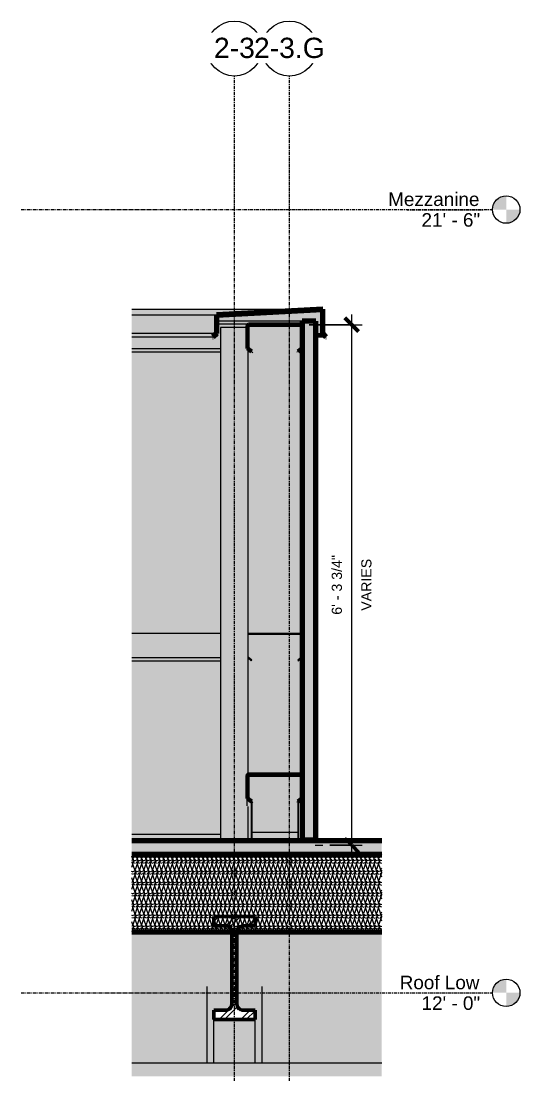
# Model space of a CAD drawing. Header units: inches. Extents: x -22111 to -21582, y -54 to 300.
# Drawn here: x -21765.1 to -21692.5, y 132.2 to 285.4 of the extents above; entities that cross this region are included whole.
import ezdxf

# ---------------------------------------------------------------- set-up
doc = ezdxf.new("R2010")
doc.units = ezdxf.units.IN
doc.header["$MEASUREMENT"] = 0
doc.linetypes.add('Grid Line 1_2_', pattern=[0.875, 0.5, -0.125, 0.125, -0.125])
doc.linetypes.add('Hidden 1_8_', pattern=[0.1875, 0.125, -0.0625])
for name, color, linetype, lineweight in [('A-ANNO-DIMS', 211, 'Continuous', 9), ('A-ANNO-DIMS-16', 211, 'Continuous', 9), ('A-CLNG', 13, 'Continuous', 18), ('A-CLNG-PATT', 13, 'Continuous', 70), ('A-DETL', 90, 'Continuous', 9), ('A-FLOR-LEVL', 51, 'Continuous', 9), ('A-ROOF', 132, 'Continuous', 18), ('A-WALL', 113, 'Continuous', 18), ('L-SITE-WALL', 31, 'Continuous', 18), ('M-HVAC-DUCT', 70, 'Continuous', 9), ('S-BEAM', 12, 'Continuous', 9), ('S-COLS', 52, 'Continuous', 9), ('S-GRID', 1, 'Continuous', 9), ('S-GRID-IDEN', 1, 'Continuous', 9)]:
    doc.layers.add(name, color=color, linetype=linetype, lineweight=lineweight)
doc.styles.add('Arial', font='arial.ttf', dxfattribs={"height": 1.967066})
doc.styles.add('Arial_1', font='arial.ttf', dxfattribs={"height": 1.475299})
doc.styles.add('Arial_2', font='arial.ttf', dxfattribs={"height": 2.950599})
doc.dimstyles.new('Linear_-_3_32__Arial', dxfattribs={"dimscale": 12, "dimtxt": 1.5, "dimasz": 0.166667, "dimexe": 0.125, "dimexo": 0.083333, "dimgap": 0.083333, "dimtad": 1, "dimdec": 4, "dimrnd": 0.0625, "dimzin": 1, "dimdsep": 46, "dimlunit": 4, "dimtxsty": 'Arial_1', "dimblk1": 'OBLIQUE', "dimblk2": 'OBLIQUE', "dimsah": 1, "dimcen": 0.09, "dimdle": 0.125, "dimazin": 0, "dimtfac": 1, "dimtdec": 4, "dimtix": 1, "dimtmove": 0, "dimatfit": 3, "dimfxl": 1, "dimtvp": 1, "dimtfill": 1, "dimfrac": 2, "dimtolj": 1, "dimtzin": 0, "dimarcsym": 2})
pattern_1 = [(45, (-30048.654, 67.247), (-1.5839192, 1.5839192), []), (45, (-30048.654, 69.647), (-1.5839192, 1.5839192), [])]

# ---------------------------------------------------------------- blocks, each defined once
blk = doc.blocks.new('W-Wide Flange-Column - B2_E-1278685-Section 8 - Callout 3')
at = {"layer": 'S-COLS'}
h = blk.add_hatch(color=256, dxfattribs=at)
h.paths.add_polyline_path([(-25687.39, 96), (-25687.39, 115.82), (-25695.39, 115.82), (-25695.39, 96), (-25688.14, 96)], flags=0)
h.paths.add_polyline_path([(-25688.14, 133.82), (-25687.39, 133.82), (-25687.39, 144.93), (-25691.02, 144.93), (-25691.02, 142.35), (-25690.99, 142.15), (-25690.93, 141.96), (-25690.82, 141.79), (-25690.68, 141.65), (-25690.51, 141.55), (-25690.32, 141.48), (-25690.13, 141.46), (-25688.39, 141.46), (-25688.39, 133.82)], flags=0)
h.paths.add_polyline_path([(-25694.39, 133.82), (-25694.39, 141.46), (-25692.66, 141.46), (-25692.46, 141.48), (-25692.27, 141.55), (-25692.1, 141.65), (-25691.96, 141.79), (-25691.85, 141.96), (-25691.79, 142.15), (-25691.77, 142.35), (-25691.77, 144.93), (-25695.39, 144.93), (-25695.39, 133.82)], flags=0)
for p, q in [((-25695.39, 144.93), (-25695.39, 133.82)), ((-25687.39, 144.93), (-25687.39, 133.82)), ((-25695.39, 115.82), (-25695.39, 96)), ((-25687.39, 115.82), (-25687.39, 96))]:
    blk.add_line(p, q, dxfattribs=at)
at = {"layer": 'S-COLS', "linetype": 'Hidden 1_8_'}
for p, q in [((-25691.55, 96), (-25691.55, 115.82)), ((-25691.23, 115.82), (-25691.23, 96))]:
    blk.add_line(p, q, dxfattribs=at)
blk = doc.blocks.new('W-Wide Flange - 1_-3_ deep-1341319-Section 8 - Callout 3')
at = {"layer": 'S-BEAM'}
h = blk.add_hatch(dxfattribs=at)
h.set_pattern_fill('FP_10', color=256, style=0, pattern_type=2)
h.set_pattern_definition(pattern_1)
h.paths.add_polyline_path([(-25688.39, 140.1), (-25688.39, 141.46), (-25690.13, 141.46), (-25690.32, 141.48), (-25690.51, 141.55), (-25690.68, 141.65), (-25690.82, 141.79), (-25690.93, 141.96), (-25690.99, 142.15), (-25691.02, 142.35), (-25691.02, 152.86), (-25690.99, 153.06), (-25690.93, 153.25), (-25690.82, 153.41), (-25690.68, 153.56), (-25690.51, 153.66), (-25690.32, 153.73), (-25690.13, 153.75), (-25688.39, 153.75), (-25688.39, 155.11), (-25694.39, 155.11), (-25694.39, 153.75), (-25692.66, 153.75), (-25692.46, 153.73), (-25692.27, 153.66), (-25692.08, 153.53), (-25691.96, 153.41), (-25691.85, 153.25), (-25691.79, 153.06), (-25691.77, 152.86), (-25691.77, 142.35), (-25691.79, 142.15), (-25691.85, 141.96), (-25691.96, 141.79), (-25692.1, 141.65), (-25692.27, 141.55), (-25692.46, 141.48), (-25692.68, 141.46), (-25694.39, 141.46), (-25694.39, 140.1)], flags=0)
blk.add_hatch(color=256, dxfattribs=at).paths.add_polyline_path([(-25688.39, 133.82), (-25688.39, 140.1), (-25694.39, 140.1), (-25694.39, 133.82)], flags=0)
at = {"layer": 'S-BEAM', "lineweight": 50}
for p, q in [((-25688.39, 155.11), (-25694.39, 155.11)), ((-25694.39, 155.11), (-25694.39, 153.75)), ((-25688.39, 153.75), (-25688.39, 155.11)), ((-25694.39, 153.75), (-25692.66, 153.75)), ((-25690.13, 153.75), (-25688.39, 153.75)), ((-25691.77, 152.86), (-25691.77, 142.35)), ((-25691.02, 142.35), (-25691.02, 152.86)), ((-25692.66, 141.46), (-25694.39, 141.46)), ((-25694.39, 141.46), (-25694.39, 140.1)), ((-25688.39, 141.46), (-25690.13, 141.46)), ((-25688.39, 140.1), (-25688.39, 141.46)), ((-25694.39, 140.1), (-25688.39, 140.1))]:
    blk.add_line(p, q, dxfattribs=at)
at = {"layer": 'S-BEAM'}
for p, q in [((-25694.39, 133.82), (-25694.39, 140.1)), ((-25688.39, 133.82), (-25688.39, 140.1))]:
    blk.add_line(p, q, dxfattribs=at)
at = {"layer": 'S-BEAM', "lineweight": 50, "flags": 128}
for points in [[(-25692.66, 153.75), (-25692.46, 153.73), (-25692.27, 153.66), (-25692.1, 153.56), (-25691.96, 153.41), (-25691.85, 153.25), (-25691.79, 153.06), (-25691.77, 152.86)], [(-25691.02, 152.86), (-25690.99, 153.06), (-25690.93, 153.25), (-25690.82, 153.41), (-25690.68, 153.56), (-25690.51, 153.66), (-25690.32, 153.73), (-25690.13, 153.75)], [(-25691.77, 142.35), (-25691.79, 142.15), (-25691.85, 141.96), (-25691.96, 141.79), (-25692.1, 141.65), (-25692.27, 141.55), (-25692.46, 141.48), (-25692.66, 141.46)], [(-25690.13, 141.46), (-25690.32, 141.48), (-25690.51, 141.55), (-25690.68, 141.65), (-25690.82, 141.79), (-25690.93, 141.96), (-25690.99, 142.15), (-25691.02, 142.35)]]:
    blk.add_lwpolyline(points, dxfattribs=at)
blk = doc.blocks.new('W-Wide Flange - W12X19-1278585-Section 8 - Callout 3')
at = {"layer": 'S-BEAM'}
h = blk.add_hatch(color=256, dxfattribs=at)
h.paths.add_polyline_path([(-25697.23, 144.55), (-25695.39, 144.55), (-25695.39, 144.79), (-25706.32, 144.79), (-25706.32, 144.55)], flags=0)
h.paths.add_polyline_path([(-25687.39, 144.55), (-25669.95, 144.55), (-25669.95, 144.79), (-25687.39, 144.79), (-25687.39, 144.67)], flags=0)
h = blk.add_hatch(color=256, dxfattribs=at)
h.paths.add_polyline_path([(-25687.39, 134.1), (-25669.95, 134.1), (-25669.95, 144.55), (-25687.39, 144.55)], flags=0)
h.paths.add_polyline_path([(-25697.23, 134.1), (-25695.39, 134.1), (-25695.39, 144.55), (-25706.32, 144.55), (-25706.32, 134.1)], flags=0)
h = blk.add_hatch(color=256, dxfattribs=at)
h.paths.add_polyline_path([(-25697.23, 133.82), (-25695.39, 133.82), (-25695.39, 134.1), (-25706.32, 134.1), (-25706.32, 133.82)], flags=0)
h.paths.add_polyline_path([(-25687.39, 133.82), (-25669.95, 133.82), (-25669.95, 134.1), (-25687.39, 134.1), (-25687.39, 133.82)], flags=0)
blk = doc.blocks.new('Girt_C - 8_D-1355457-Section 8 - Callout 3')
at = {"layer": 'S-BEAM'}
for points in [[(-25706.32, 237.8), (-25693.39, 237.8), (-25693.39, 240.83), (-25689.64, 240.83), (-25689.64, 241.11), (-25693.95, 241.11), (-25693.95, 239.97), (-25694.47, 239.46), (-25706.32, 239.46)], [(-25692.68, 241.11), (-25689.64, 241.11), (-25689.64, 241.3), (-25693.95, 241.3), (-25693.95, 241.11)], [(-25697.23, 237.31), (-25693.39, 237.31), (-25693.39, 237.8), (-25706.32, 237.8), (-25706.32, 237.31)]]:
    blk.add_hatch(color=256, dxfattribs=at).paths.add_polyline_path(points, flags=0)
for p, q in [((-25689.64, 241.3), (-25693.95, 241.3)), ((-25689.64, 241.3), (-25689.64, 241.11)), ((-25689.64, 241.11), (-25689.64, 240.83)), ((-25706.32, 237.8), (-25693.39, 237.8)), ((-25706.32, 237.31), (-25693.39, 237.31))]:
    blk.add_line(p, q, dxfattribs=at)
blk = doc.blocks.new('Girt_C - 8_D-V5-Section 8 - Callout 3')
at = {"layer": 'S-BEAM'}
for points in [[(-25706.32, 166.87), (-25693.39, 166.87), (-25693.39, 167.05), (-25706.32, 167.05), (-25706.32, 166.87)], [(-25706.32, 166.1), (-25693.39, 166.1), (-25693.39, 166.87), (-25706.32, 166.87)]]:
    blk.add_hatch(color=256, dxfattribs=at).paths.add_polyline_path(points, flags=0)
blk.add_line((-25693.39, 167.05), (-25706.32, 167.05), dxfattribs=at)
blk = doc.blocks.new('Girt_C - 8_D-1264129-Section 8 - Callout 3')
at = {"layer": 'S-BEAM'}
h = blk.add_hatch(dxfattribs=at)
h.set_pattern_fill('FP_10', color=256, style=0, pattern_type=2)
h.set_pattern_definition(pattern_1)
h.paths.add_polyline_path([(-25688.94, 237.31), (-25688.87, 237.4), (-25689.41, 237.85), (-25689.41, 241.11), (-25689.38, 241.17), (-25689.33, 241.19), (-25681.7, 241.19), (-25681.65, 241.17), (-25681.62, 241.11), (-25681.62, 237.85), (-25682.16, 237.4), (-25682.09, 237.31), (-25681.52, 237.8), (-25681.52, 241.11), (-25681.57, 241.24), (-25681.7, 241.3), (-25689.33, 241.3), (-25689.46, 241.24), (-25689.52, 241.11), (-25689.52, 237.8)], flags=0)
at = {"layer": 'S-BEAM', "lineweight": 50}
for p, q in [((-25689.52, 241.11), (-25689.52, 237.8)), ((-25689.41, 237.85), (-25689.41, 241.11)), ((-25681.7, 241.3), (-25689.33, 241.3)), ((-25689.33, 241.19), (-25681.7, 241.19)), ((-25681.62, 241.11), (-25681.62, 237.85)), ((-25681.52, 237.8), (-25681.52, 241.11)), ((-25689.52, 237.8), (-25688.94, 237.31)), ((-25688.87, 237.4), (-25689.41, 237.85)), ((-25681.62, 237.85), (-25682.16, 237.4)), ((-25682.09, 237.31), (-25681.52, 237.8)), ((-25688.94, 237.31), (-25688.87, 237.4)), ((-25682.16, 237.4), (-25682.09, 237.31))]:
    blk.add_line(p, q, dxfattribs=at)
for centre, radius, start, end in [((-25689.33, 241.11), 0.188, 90, 180), ((-25689.33, 241.11), 0.0782, 90, 176.9576), ((-25681.7, 241.11), 0.188, 0, 90), ((-25681.7, 241.11), 0.0782, 2.1227, 90)]:
    blk.add_arc(centre, radius, start, end, dxfattribs=at)
blk = doc.blocks.new('Girt_C - 8_D-1253561-Section 8 - Callout 3')
at = {"layer": 'S-BEAM'}
h = blk.add_hatch(dxfattribs=at)
h.set_pattern_fill('FP_10', color=256, style=0, pattern_type=2)
h.set_pattern_definition(pattern_1)
h.paths.add_polyline_path([(-25682.09, 171.81), (-25681.52, 172.29), (-25681.52, 175.61), (-25681.53, 175.68), (-25681.57, 175.74), (-25681.63, 175.78), (-25681.7, 175.8), (-25689.33, 175.8), (-25689.4, 175.78), (-25689.46, 175.74), (-25689.5, 175.68), (-25689.52, 175.61), (-25689.52, 172.29), (-25688.94, 171.81), (-25688.87, 171.9), (-25689.41, 172.35), (-25689.41, 175.61), (-25689.39, 175.65), (-25689.37, 175.68), (-25689.33, 175.69), (-25681.7, 175.69), (-25681.66, 175.68), (-25681.64, 175.65), (-25681.62, 175.61), (-25681.62, 172.35), (-25682.16, 171.9)], flags=0)
for points in [[(-25689.33, 172.28), (-25689.33, 175.69), (-25689.37, 175.68), (-25689.39, 175.65), (-25689.41, 175.61), (-25689.4, 174.51), (-25689.39, 174.54), (-25689.38, 172.33), (-25689.35, 172.29)], [(-25682.16, 167.35), (-25682.16, 171.9), (-25681.7, 172.28), (-25681.7, 175.69), (-25689.33, 175.69), (-25689.33, 172.28), (-25688.87, 171.9), (-25688.87, 167.35), (-25688.14, 167.35)], [(-25681.7, 172.28), (-25681.62, 172.35), (-25681.62, 175.61), (-25681.64, 175.65), (-25681.66, 175.68), (-25681.7, 175.69), (-25681.7, 172.29)], [(-25688.94, 166.1), (-25688.94, 171.81), (-25689.52, 172.29), (-25689.52, 171.21), (-25689.44, 171.13), (-25689.39, 171.07), (-25689.39, 166.1)], [(-25688.94, 166.1), (-25688.87, 166.1), (-25688.87, 171.9), (-25688.94, 171.81), (-25688.94, 166.47)], [(-25682.09, 166.1), (-25682.09, 171.81), (-25682.16, 171.9), (-25682.16, 166.1)], [(-25681.52, 166.1), (-25681.52, 172.29), (-25682.09, 171.81), (-25682.09, 166.1)]]:
    blk.add_hatch(color=256, dxfattribs=at).paths.add_polyline_path(points, flags=0)
at = {"layer": 'S-BEAM', "lineweight": 50}
for p, q in [((-25689.52, 175.61), (-25689.52, 172.29)), ((-25689.41, 172.35), (-25689.41, 175.61)), ((-25681.7, 175.8), (-25689.33, 175.8)), ((-25689.33, 175.69), (-25681.7, 175.69)), ((-25681.62, 175.61), (-25681.62, 172.35)), ((-25681.52, 172.29), (-25681.52, 175.61)), ((-25689.52, 172.29), (-25688.94, 171.81)), ((-25688.87, 171.9), (-25689.41, 172.35)), ((-25688.94, 171.81), (-25688.87, 171.9)), ((-25681.62, 172.35), (-25682.16, 171.9)), ((-25682.16, 171.9), (-25682.09, 171.81)), ((-25682.09, 171.81), (-25681.52, 172.29))]:
    blk.add_line(p, q, dxfattribs=at)
at = {"layer": 'S-BEAM'}
for p, q in [((-25689.52, 171.21), (-25689.52, 172.29)), ((-25688.94, 171.81), (-25688.94, 166.1)), ((-25688.87, 171.9), (-25688.87, 166.1)), ((-25682.16, 171.9), (-25682.16, 166.1)), ((-25682.09, 171.81), (-25682.09, 166.1)), ((-25682.16, 167.35), (-25688.87, 167.35))]:
    blk.add_line(p, q, dxfattribs=at)
at = {"layer": 'S-BEAM', "lineweight": 50, "flags": 128}
for points in [[(-25689.33, 175.8), (-25689.4, 175.78), (-25689.46, 175.74), (-25689.5, 175.68), (-25689.52, 175.61)], [(-25689.41, 175.61), (-25689.39, 175.65), (-25689.37, 175.68), (-25689.33, 175.69)], [(-25681.52, 175.61), (-25681.53, 175.68), (-25681.57, 175.74), (-25681.63, 175.78), (-25681.7, 175.8)], [(-25681.7, 175.69), (-25681.66, 175.68), (-25681.64, 175.65), (-25681.62, 175.61)]]:
    blk.add_lwpolyline(points, dxfattribs=at)
blk = doc.blocks.new('Girt_C - 8_D-V6-Section 8 - Callout 3')
at = {"layer": 'S-BEAM'}
for points in [[(-25693.39, 196.11), (-25693.39, 196.3), (-25706.32, 196.3), (-25706.32, 196.11), (-25697.23, 196.11)], [(-25697.23, 192.8), (-25693.39, 192.8), (-25693.39, 196.11), (-25706.32, 196.11), (-25706.32, 192.8)], [(-25706.32, 192.31), (-25693.39, 192.31), (-25693.39, 192.8), (-25706.32, 192.8), (-25706.32, 192.33)]]:
    blk.add_hatch(color=256, dxfattribs=at).paths.add_polyline_path(points, flags=0)
for p, q in [((-25693.39, 196.3), (-25706.32, 196.3)), ((-25706.32, 192.8), (-25693.39, 192.8)), ((-25706.32, 192.31), (-25693.39, 192.31))]:
    blk.add_line(p, q, dxfattribs=at)
blk = doc.blocks.new('Girt_C - 8_D-1264130-Section 8 - Callout 3')
at = {"layer": 'S-BEAM'}
h = blk.add_hatch(color=256, dxfattribs=at)
h.paths.add_polyline_path([(-25688.94, 192.31), (-25688.87, 192.4), (-25689.39, 192.83), (-25689.39, 192.69), (-25688.96, 192.33)], flags=0)
h.paths.add_polyline_path([(-25682.09, 192.31), (-25681.52, 192.8), (-25681.52, 196.11), (-25681.57, 196.24), (-25681.7, 196.3), (-25689.33, 196.3), (-25689.39, 196.27), (-25689.39, 196.15), (-25689.38, 196.17), (-25689.33, 196.19), (-25681.7, 196.19), (-25681.65, 196.17), (-25681.62, 196.11), (-25681.62, 192.85), (-25682.16, 192.4), (-25682.11, 192.33)], flags=0)
for p, q in [((-25681.7, 196.3), (-25689.33, 196.3)), ((-25689.33, 196.19), (-25681.7, 196.19)), ((-25681.62, 196.11), (-25681.62, 192.85)), ((-25688.87, 192.4), (-25689.39, 192.83)), ((-25689.39, 192.69), (-25688.94, 192.31)), ((-25688.94, 192.31), (-25688.87, 192.4)), ((-25681.62, 192.85), (-25682.16, 192.4)), ((-25682.16, 192.4), (-25682.09, 192.31)), ((-25682.09, 192.31), (-25681.52, 192.8))]:
    blk.add_line(p, q, dxfattribs=at)
for centre, radius, start, end in [((-25689.33, 196.11), 0.188, 90, 111.2132), ((-25689.33, 196.11), 0.0782, 90, 148.9716), ((-25681.7, 196.11), 0.188, 0, 90), ((-25681.7, 196.11), 0.0782, 2.1227, 90)]:
    blk.add_arc(centre, radius, start, end, dxfattribs=at)
blk = doc.blocks.new('Grid - Grid Head - Circle-14747-Section 8 - Callout 3')
at = {"layer": 'S-GRID-IDEN'}
blk.add_circle((-25691.39, 281.44), 4, dxfattribs=at)
blk = doc.blocks.new('Level - Level Head - Circle-15001-Section 8 - Callout 3')
at = {"layer": 'A-FLOR-LEVL'}
h = blk.add_hatch(color=256, dxfattribs=at)
edge = h.paths.add_edge_path(flags=0)
edge.add_line((-25651.83, 0), (-25653.83, 0))
edge.add_arc((-25651.83, 0), 2, 90, 180, ccw=False)
edge.add_line((-25651.83, 2), (-25651.83, 0))
h = blk.add_hatch(color=256, dxfattribs=at)
edge = h.paths.add_edge_path(flags=0)
edge.add_line((-25651.83, -2), (-25651.83, 0))
edge.add_line((-25651.83, 0), (-25649.83, 0))
edge.add_arc((-25651.83, 0), 2, 270, 360, ccw=False)
blk.add_circle((-25651.83, 0), 2, dxfattribs=at)
blk = doc.blocks.new('DIMBLOCK5-Section 8 - Callout 3')
at = {"layer": 'A-ANNO-DIMS-16', "lineweight": 50}
for p, q in [((-21716.95, 241.24), (-21717.95, 242.24)), ((-21716.95, 241.24), (-21715.95, 240.24)), ((-21716.95, 165.47), (-21717.95, 166.47)), ((-21716.95, 165.47), (-21715.95, 164.47))]:
    blk.add_line(p, q, dxfattribs=at)
at = {"layer": 'A-ANNO-DIMS-16'}
for p, q in [((-21716.95, 163.97), (-21716.95, 242.74)), ((-21723.15, 241.24), (-21715.45, 241.24)), ((-21716.95, 241.24), (-21723.15, 241.24)), ((-21720.14, 165.47), (-21715.45, 165.47)), ((-21716.95, 165.47), (-21720.14, 165.47))]:
    blk.add_line(p, q, dxfattribs=at)
at = {"layer": 'A-ANNO-DIMS-16', "color": 0, "attachment_point": 1, "rotation": 90, "line_spacing_factor": 0.938532, "style": 'Arial_1', "bg_fill": 3, "box_fill_scale": 1.25, "bg_fill_color": 0, "bg_fill_transparency": 0}
for s, insert, char_height, width in [('6\' - 3 3/4"', (-21719.86, 199.03), 1.4753, 10.3846), ('VARIES', (-21715.56, 199.61), 1.475, 9)]:
    blk.add_mtext(s, dxfattribs=dict(at, insert=insert, char_height=char_height, width=width))
blk = doc.blocks.new('_Oblique')
at = {"color": 0, "linetype": 'ByBlock', "lineweight": -2}
blk.add_line((-0.5, -0.5), (0.5, 0.5), dxfattribs=at)

msp = doc.modelspace()

# ---------------------------------------------------------------- hatches: boundary and pattern name
at = {"layer": 'A-CLNG-PATT', "lineweight": 9}
h = msp.add_hatch(dxfattribs=at)
h.set_pattern_fill('FP_12', color=256, style=0, pattern_type=2)
h.set_pattern_definition([(161.57, (-30048.574, 67.327), (-0.6397287956, 0.0002609723), [0, -4.554, 0.506, 0]), (18.43, (-30048.734, 67.327), (-0.6397287956, -0.0002609723), [0, -4.554, 0.506, 0]), (108.43, (-30048.574, 67.327), (0.320200546, -1.599823931), [1.518, -3.542]), (71.57, (-30048.734, 67.327), (0.320200546, 1.599823931), [1.518, -3.542])])
h.paths.add_polyline_path([(-21748.96416, 152.85419), (-21712.59082, 152.85419), (-21712.59082, 164.11396), (-21748.96416, 164.11396), (-21748.96416, 157.84386)], flags=0)
at = {"layer": 'A-CLNG-PATT', "lineweight": 5}
h = msp.add_hatch(color=256, dxfattribs=at)
h.paths.add_polyline_path([(-21748.96416, 144.79194), (-21738.02973, 144.79194), (-21738.02973, 144.93034), (-21734.40473, 144.93034), (-21734.40473, 152.85419), (-21748.96416, 152.85419)], flags=0)
h.paths.add_polyline_path([(-21712.59082, 144.79194), (-21712.59082, 152.85419), (-21733.65473, 152.85419), (-21733.65473, 144.93034), (-21730.02973, 144.93034), (-21730.02973, 144.79194)], flags=0)
at = {"layer": 'A-ROOF'}
msp.add_hatch(color=256, dxfattribs=at).paths.add_polyline_path([(-21735.32416, 164.10094), (-21712.59082, 164.10094), (-21712.59082, 166.10267), (-21748.96416, 166.10267), (-21748.96416, 164.10094), (-21739.87082, 164.10094)], flags=0)
at = {"layer": 'A-WALL', "lineweight": 5}
for points in [[(-21736.65473, 242.68768), (-21721.21843, 243.5), (-21748.96416, 243.5), (-21748.96416, 242.68768), (-21739.87082, 242.68768)], [(-21737.15473, 240), (-21736.65473, 240), (-21736.65473, 242.68768), (-21748.96416, 242.68768), (-21748.96416, 240), (-21739.87082, 240)], [(-21721.21723, 239.97411), (-21721.21723, 243.43414), (-21736.59223, 242.62837), (-21736.59223, 241.75), (-21722.15473, 241.75), (-21722.15473, 239.97411)], [(-21748.96416, 239.5), (-21737.15473, 239.5), (-21736.65473, 240), (-21748.96416, 240)], [(-21748.96416, 239.45581), (-21737.11054, 239.45581), (-21737.15473, 239.5), (-21748.96416, 239.5)], [(-21721.21723, 239.45581), (-21720.69893, 239.45581), (-21721.21723, 239.97411), (-21722.15473, 239.97411), (-21722.15473, 239.45581)]]:
    msp.add_hatch(color=256, dxfattribs=at).paths.add_polyline_path(points, flags=0)
at = {"layer": 'A-WALL', "lineweight": 9}
msp.add_hatch(color=256, dxfattribs=at).paths.add_polyline_path([(-21720.69893, 239.45581), (-21720.65473, 239.5), (-21721.15473, 240), (-21721.15473, 243.5), (-21736.65473, 242.68768), (-21736.65473, 240), (-21737.15473, 239.5), (-21737.11054, 239.45581), (-21736.59223, 239.97411), (-21736.59223, 242.62837), (-21721.21723, 243.43414), (-21721.21723, 239.97411)], flags=0)
at = {"layer": 'L-SITE-WALL', "lineweight": 5}
h = msp.add_hatch(color=256, dxfattribs=at)
h.paths.add_polyline_path([(-21731.50989, 166.10267), (-21724.80066, 166.10267), (-21724.80066, 167.34666), (-21731.50989, 167.34666), (-21731.50989, 166.46649)], flags=0)
h.paths.add_polyline_path([(-21748.96416, 167.05469), (-21736.02973, 167.05469), (-21736.02973, 192.31387), (-21748.96416, 192.31387), (-21748.96416, 175.08911)], flags=0)
h.paths.add_polyline_path([(-21724.15473, 175.61037), (-21724.15473, 192.79688), (-21724.72926, 192.31478), (-21724.79957, 192.39857), (-21724.26411, 192.84788), (-21724.26411, 196.11224), (-21724.28798, 196.16562), (-21724.34223, 196.1875), (-21731.96729, 196.1875), (-21732.02108, 196.16605), (-21732.02973, 196.14731), (-21732.02973, 192.83477), (-21731.5088, 192.39766), (-21731.5802, 192.31478), (-21732.02973, 192.69199), (-21732.02973, 175.78559), (-21731.96723, 175.79803), (-21724.34217, 175.79803), (-21724.27048, 175.78375), (-21724.20965, 175.74307), (-21724.169, 175.68218), (-21724.15555, 175.61447)], flags=0)
h.paths.add_polyline_path([(-21724.15473, 196.10938), (-21724.15473, 237.79688), (-21724.72926, 237.31478), (-21724.79957, 237.39857), (-21724.26411, 237.84788), (-21724.26411, 241.11224), (-21724.28798, 241.16562), (-21724.34223, 241.1875), (-21731.96729, 241.1875), (-21732.02108, 241.16605), (-21732.04536, 241.10934), (-21732.04536, 240.82637), (-21732.02973, 240.82637), (-21732.02973, 237.83477), (-21731.5088, 237.39766), (-21731.5802, 237.31478), (-21732.02973, 237.69199), (-21732.02788, 196.27175), (-21731.96723, 196.29688), (-21724.3422, 196.29688), (-21724.20965, 196.24196), (-21724.15592, 196.11224)], flags=0)
h.paths.add_polyline_path([(-21748.96416, 196.29688), (-21736.02973, 196.29688), (-21736.02973, 237.31387), (-21748.96416, 237.31387), (-21748.96416, 209.57961)], flags=0)
h.paths.add_polyline_path([(-21732.22779, 240.82637), (-21732.15473, 240.82637), (-21732.15303, 241.11347), (-21732.09981, 241.24196), (-21731.96723, 241.29688), (-21724.3422, 241.29688), (-21724.20965, 241.24196), (-21724.15473, 241.11224), (-21724.15473, 241.75), (-21736.59223, 241.75), (-21736.59223, 241.29688), (-21732.27973, 241.29688), (-21732.27973, 240.82637), (-21732.23473, 240.82637)], flags=0)
at = {"layer": 'L-SITE-WALL'}
msp.add_hatch(color=256, dxfattribs=at).paths.add_polyline_path([(-21722.52973, 166.27176), (-21722.52973, 241.75), (-21724.15473, 241.75), (-21724.15473, 166.27176)], flags=0)
at = {"layer": 'L-SITE-WALL', "lineweight": 5}
for points in [[(-21722.15473, 166.27176), (-21722.15473, 241.75), (-21722.52973, 241.75), (-21722.52973, 166.27176)], [(-21722.15473, 166.10267), (-21722.15473, 166.27176), (-21724.15473, 166.27176), (-21724.15473, 166.10267)]]:
    msp.add_hatch(color=256, dxfattribs=at).paths.add_polyline_path(points, flags=0)
at = {"layer": 'M-HVAC-DUCT', "lineweight": 5}
h = msp.add_hatch(color=256, dxfattribs=at)
h.paths.add_polyline_path([(-21748.96416, 115.82032), (-21712.59082, 115.82032), (-21712.59082, 117.82032), (-21748.96416, 117.82032)], flags=0)
h.paths.add_polyline_path([(-21730.77749, 131.82032), (-21712.59082, 131.82032), (-21712.59082, 133.82032), (-21748.96416, 133.82032), (-21748.96416, 131.82032), (-21739.87082, 131.82032)], flags=0)
at = {"layer": 'S-COLS', "lineweight": 5}
h = msp.add_hatch(color=256, dxfattribs=at)
h.paths.add_polyline_path([(-21735.59339, 166.10267), (-21732.02973, 166.10267), (-21732.02973, 171.07345), (-21732.10901, 171.16204), (-21732.15473, 171.20589), (-21732.15416, 175.61324), (-21732.14046, 175.68218), (-21732.09981, 175.74307), (-21732.02973, 175.79803), (-21732.02973, 237.69199), (-21732.15473, 237.79688), (-21732.15473, 240.82637), (-21736.02973, 240.82637), (-21736.02973, 166.10267), (-21735.62642, 166.10267)], flags=0)
h.paths.add_polyline_path([(-21732.02973, 172.33292), (-21732.03395, 174.53611), (-21732.04536, 174.50245), (-21732.04029, 172.34179)], flags=0)
h.paths.add_polyline_path([(-21732.02973, 237.83477), (-21732.02973, 240.82637), (-21732.04536, 240.82637), (-21732.04536, 237.84788)], flags=0)

# ---------------------------------------------------------------- linework, layer by layer
at = {"layer": 'A-CLNG', "lineweight": 70}
for p, q in [((-21712.59082, 164.11396), (-21748.96416, 164.11396)), ((-21748.96416, 152.85419), (-21712.59082, 152.85419))]:
    msp.add_line(p, q, dxfattribs=at)
at = {"layer": 'A-DETL'}
msp.add_line((-21722.27973, 165.47109), (-21721.14176, 165.47109), dxfattribs=at)
at = {"layer": 'A-ROOF', "lineweight": 70}
for p, q in [((-21712.59082, 166.10267), (-21748.96416, 166.10267)), ((-21748.96416, 164.10094), (-21712.59082, 164.10094))]:
    msp.add_line(p, q, dxfattribs=at)
at = {"layer": 'A-WALL'}
for p, q in [((-21748.96416, 243.5), (-21721.15473, 243.5)), ((-21748.96416, 242.68768), (-21736.65473, 242.68768)), ((-21722.52973, 241.75), (-21722.52973, 166.27176)), ((-21748.96416, 240), (-21736.65473, 240)), ((-21748.96416, 239.5), (-21737.15473, 239.5)), ((-21748.96416, 239.45581), (-21737.11054, 239.45581)), ((-21722.15473, 239.97411), (-21721.21723, 239.97411)), ((-21722.15473, 239.45581), (-21720.69893, 239.45581))]:
    msp.add_line(p, q, dxfattribs=at)
at = {"layer": 'A-WALL', "lineweight": 70}
for p, q in [((-21721.15473, 243.5), (-21736.65473, 242.68768)), ((-21736.65473, 242.68768), (-21736.65473, 240)), ((-21736.59223, 242.62837), (-21721.21723, 243.43414)), ((-21736.59223, 239.97411), (-21736.59223, 242.62837)), ((-21721.21723, 243.43414), (-21721.21723, 239.97411)), ((-21721.15473, 240), (-21721.15473, 243.5)), ((-21736.65473, 240), (-21737.15473, 239.5)), ((-21737.15473, 239.5), (-21737.11054, 239.45581)), ((-21737.11054, 239.45581), (-21736.59223, 239.97411)), ((-21721.21723, 239.97411), (-21720.69893, 239.45581)), ((-21720.65473, 239.5), (-21721.15473, 240)), ((-21720.69893, 239.45581), (-21720.65473, 239.5))]:
    msp.add_line(p, q, dxfattribs=at)
at = {"layer": 'L-SITE-WALL'}
for p, q in [((-21724.15473, 241.75), (-21736.59223, 241.75)), ((-21724.15473, 166.10267), (-21724.15473, 166.27176)), ((-21722.15473, 166.27176), (-21722.15473, 166.10267))]:
    msp.add_line(p, q, dxfattribs=at)
at = {"layer": 'L-SITE-WALL', "lineweight": 70}
for p, q in [((-21724.15473, 241.75), (-21724.15473, 166.27176)), ((-21722.15473, 241.75), (-21724.15473, 241.75)), ((-21722.15473, 166.27176), (-21722.15473, 241.75)), ((-21724.15473, 166.27176), (-21722.15473, 166.27176))]:
    msp.add_line(p, q, dxfattribs=at)
at = {"layer": 'M-HVAC-DUCT'}
msp.add_line((-21748.96416, 133.82032), (-21712.59082, 133.82032), dxfattribs=at)
at = {"layer": 'S-COLS'}
for p, q in [((-21736.02973, 240.82637), (-21736.02973, 166.10267)), ((-21732.14286, 240.82637), (-21736.02973, 240.82637)), ((-21732.02973, 240.82637), (-21732.03462, 240.82637)), ((-21732.02973, 237.83477), (-21732.02973, 240.82637)), ((-21732.02973, 175.78559), (-21732.02973, 237.69199)), ((-21732.02973, 172.33292), (-21732.02973, 174.59755)), ((-21732.02973, 166.10267), (-21732.02973, 171.13238))]:
    msp.add_line(p, q, dxfattribs=at)
at = {"layer": 'S-GRID', "linetype": 'Grid Line 1_2_'}
for p, q in [((-21734.02973, -30.72795), (-21734.02973, 277.43968)), ((-21734.02973, -30.72795), (-21734.02973, 277.43968)), ((-21726.02973, -30.72795), (-21726.02973, 277.43968))]:
    msp.add_line(p, q, dxfattribs=at)

# ---------------------------------------------------------------- block references
at = {"layer": 'A-FLOR-LEVL'}
for p in [(3957.36049, 258), (3957.36049, 144)]:
    msp.add_blockref('Level - Level Head - Circle-15001-Section 8 - Callout 3', p, dxfattribs=at)
at = {"layer": 'S-BEAM'}
for name in ['Girt_C - 8_D-1355457-Section 8 - Callout 3', 'Girt_C - 8_D-1264129-Section 8 - Callout 3', 'Girt_C - 8_D-V6-Section 8 - Callout 3', 'Girt_C - 8_D-1264130-Section 8 - Callout 3', 'Girt_C - 8_D-1253561-Section 8 - Callout 3', 'Girt_C - 8_D-V5-Section 8 - Callout 3', 'W-Wide Flange - 1_-3_ deep-1341319-Section 8 - Callout 3', 'W-Wide Flange - W12X19-1278585-Section 8 - Callout 3']:
    msp.add_blockref(name, (3957.36049, 0), dxfattribs=at)
at = {"layer": 'S-COLS'}
msp.add_blockref('W-Wide Flange-Column - B2_E-1278685-Section 8 - Callout 3', (3957.36049, 0), dxfattribs=at)
at = {"layer": 'S-GRID-IDEN'}
msp.add_blockref('Grid - Grid Head - Circle-14747-Section 8 - Callout 3', (3957.36049, 0), dxfattribs=at)

# ---------------------------------------------------------------- texts
at = {"layer": 'A-FLOR-LEVL', "insert": (-21698.36434, 260.48644), "char_height": 1.967066, "width": 15.816, "attachment_point": 3, "line_spacing_factor": 0.938532, "style": 'Arial', "bg_fill": 3, "box_fill_scale": 1.25, "bg_fill_color": 0, "bg_fill_transparency": 0}
msp.add_mtext('Mezzanine', dxfattribs=at)

# ---------------------------------------------------------------- next in the draw order: texts
at = {"layer": 'A-FLOR-LEVL', "char_height": 1.967066, "attachment_point": 3, "line_spacing_factor": 0.938532, "style": 'Arial', "bg_fill": 3, "box_fill_scale": 1.25, "bg_fill_color": 0, "bg_fill_transparency": 0}
for s, insert, width in [('21\' - 6"', (-21698.26634, 257.48123), 10.152), ('Roof Low', (-21698.36434, 146.48644), 13.752)]:
    msp.add_mtext(s, dxfattribs=dict(at, insert=insert, width=width))
at = {"layer": 'S-GRID-IDEN', "insert": (-21734.0305, 283.0125), "char_height": 2.950599, "width": 7.092, "attachment_point": 2, "line_spacing_factor": 0.938532, "style": 'Arial_2', "bg_fill": 3, "box_fill_scale": 1.25, "bg_fill_color": 0, "bg_fill_transparency": 0}
msp.add_mtext('1-3', dxfattribs=at)

# ---------------------------------------------------------------- next in the draw order: dimensions: what is measured, and where the dimension line sits
at = {"layer": 'A-ANNO-DIMS'}
dim = msp.add_linear_dim(base=(-21716.9505, 241.24219), p1=(-21721.14176, 165.47109), p2=(-21724.15473, 241.24219), angle=90, text='<>\\XVARIES', dimstyle='Linear_-_3_32__Arial', override={"dimpost": '<>', "dimfxl": 75.830982}, dxfattribs=at)
dim.commit()
dim.dimension.update_dxf_attribs({"geometry": 'DIMBLOCK5-Section 8 - Callout 3', "text_midpoint": (-21716.9505, 203.35664)})

# ---------------------------------------------------------------- next in the draw order: linework, layer by layer
at = {"layer": 'A-FLOR-LEVL', "linetype": 'Grid Line 1_2_'}
msp.add_line((-21765.07599, 258), (-21696.47264, 258), dxfattribs=at)

# ---------------------------------------------------------------- next in the draw order: block references
at = {"layer": 'S-GRID-IDEN'}
msp.add_blockref('Grid - Grid Head - Circle-14747-Section 8 - Callout 3', (3957.36049, 0), dxfattribs=at)

# ---------------------------------------------------------------- next in the draw order: texts
at = {"layer": 'A-FLOR-LEVL', "insert": (-21698.26634, 143.48123), "char_height": 1.967066, "width": 10.152, "attachment_point": 3, "line_spacing_factor": 0.938532, "style": 'Arial', "bg_fill": 3, "box_fill_scale": 1.25, "bg_fill_color": 0, "bg_fill_transparency": 0}
msp.add_mtext('12\' - 0"', dxfattribs=at)

# ---------------------------------------------------------------- next in the draw order: linework, layer by layer
at = {"layer": 'A-FLOR-LEVL', "linetype": 'Grid Line 1_2_'}
msp.add_line((-21765.07599, 144), (-21696.47264, 144), dxfattribs=at)

# ---------------------------------------------------------------- next in the draw order: texts
at = {"layer": 'S-GRID-IDEN', "insert": (-21734.0305, 283.0125), "char_height": 2.950599, "width": 7.092, "attachment_point": 2, "line_spacing_factor": 0.938532, "style": 'Arial_2', "bg_fill": 3, "box_fill_scale": 1.25, "bg_fill_color": 0, "bg_fill_transparency": 0}
msp.add_mtext('2-3', dxfattribs=at)

# ---------------------------------------------------------------- next in the draw order: block references
at = {"layer": 'S-GRID-IDEN'}
msp.add_blockref('Grid - Grid Head - Circle-14747-Section 8 - Callout 3', (3965.36049, 0), dxfattribs=at)

# ---------------------------------------------------------------- next in the draw order: texts
at = {"layer": 'S-GRID-IDEN', "insert": (-21726.0305, 283.0125), "char_height": 2.950599, "width": 12.276, "attachment_point": 2, "line_spacing_factor": 0.938532, "style": 'Arial_2', "bg_fill": 3, "box_fill_scale": 1.25, "bg_fill_color": 0, "bg_fill_transparency": 0}
msp.add_mtext('2-3.G', dxfattribs=at)

doc.saveas('drawing.dxf')
